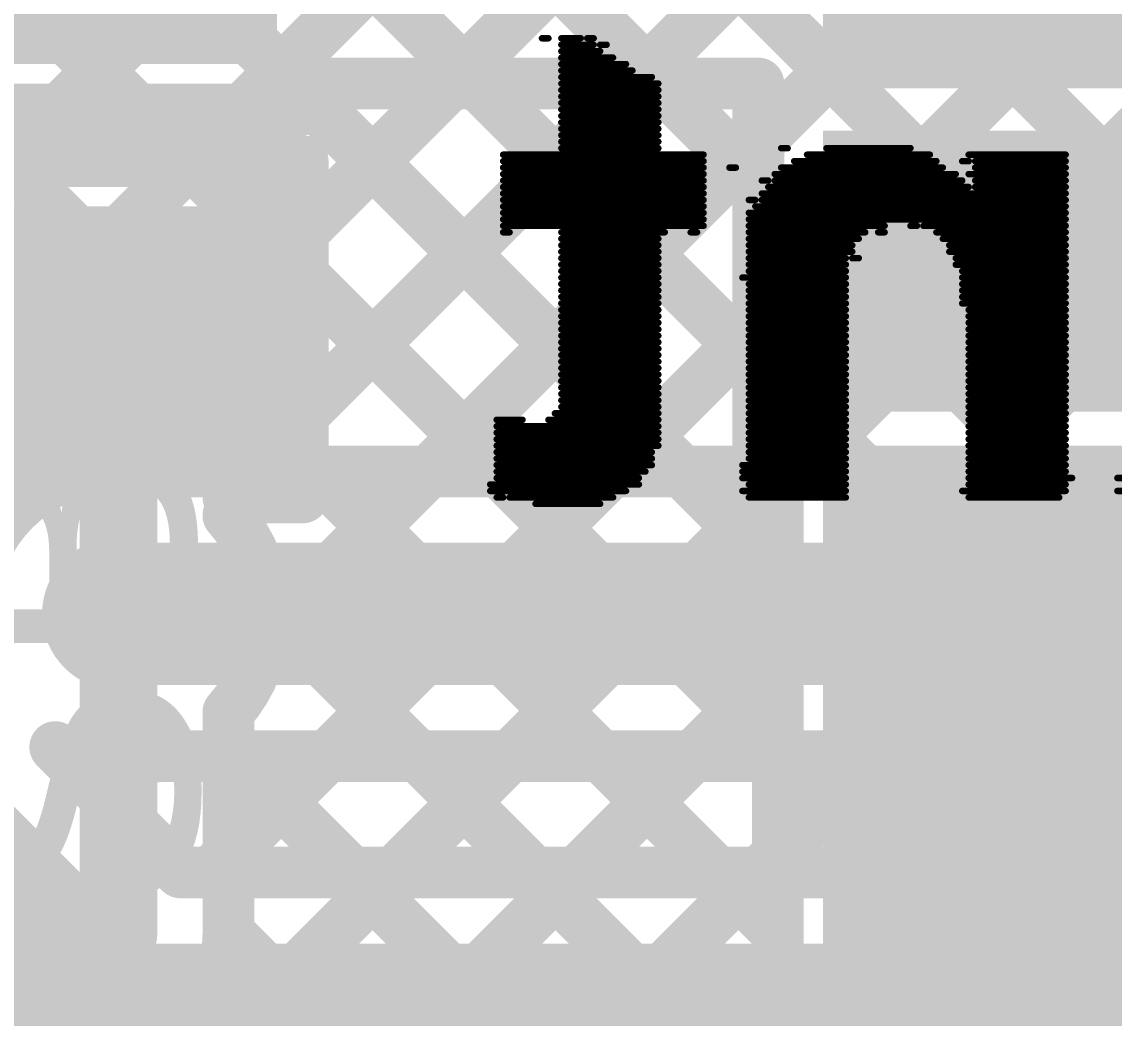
# Model space of a CAD drawing. Header units: millimetres. Extents: x -0.64 to 2.98, y -0.65 to 2.86.
# Drawn here: x 0.7016 to 0.8705, y 1.7475 to 1.9015 of the extents above; entities that cross this region are included whole.
import ezdxf

# ---------------------------------------------------------------- set-up
doc = ezdxf.new("R2010")
doc.units = ezdxf.units.MM
doc.header["$MEASUREMENT"] = 0
for name, color, linetype in [('BottomLayer', 5, 'Continuous'), ('BottomOverlay', 54, 'Continuous'), ('BottomSolder', 6, 'Continuous'), ('Mechanical2', 216, 'Continuous'), ('TopLayer', 1, 'Continuous'), ('TopOverlay', 2, 'Continuous'), ('TopPaste', 8, 'Continuous'), ('TopSolder', 216, 'Continuous'), ('ViaHoleLayer', 16, 'Continuous')]:
    doc.layers.add(name, color=color, linetype=linetype)
doc.styles.add('Arial', font='', dxfattribs={"height": 0.2})
doc.styles.get('Arial').set_extended_font_data('Arial')

# ---------------------------------------------------------------- blocks, each defined once
blk = doc.blocks.new('SOLDER_BRIDGE_258')
at = {"layer": 'TopLayer'}
for points in [[(-0.045, -0.0175), (-0.045, 0.0175), (-0.015, 0.0175), (-0.015, -0.0175)], [(0.015, -0.0175), (0.015, 0.0175), (0.045, 0.0175), (0.045, -0.0175)]]:
    blk.add_hatch(color=1, dxfattribs=at).paths.add_polyline_path(points)
at = {"layer": 'TopPaste'}
for points in [[(-0.045, -0.0175), (-0.045, 0.0175), (-0.015, 0.0175), (-0.015, -0.0175)], [(0.015, -0.0175), (0.015, 0.0175), (0.045, 0.0175), (0.045, -0.0175)]]:
    blk.add_hatch(color=8, dxfattribs=at).paths.add_polyline_path(points)
at = {"layer": 'TopSolder'}
for points in [[(-0.049, -0.0215), (-0.049, 0.0215), (-0.011, 0.0215), (-0.011, -0.0215)], [(0.011, -0.0215), (0.011, 0.0215), (0.049, 0.0215), (0.049, -0.0215)]]:
    blk.add_hatch(color=216, dxfattribs=at).paths.add_polyline_path(points)
at = {"layer": 'TopOverlay', "const_width": 0.005}
for points in [[(-0.05, 0.022), (-0.05, -0.022)], [(-0.05, 0.022), (0.05, 0.022)], [(0.05, 0.022), (0.05, -0.022)], [(-0.05, -0.022), (0.05, -0.022)]]:
    blk.add_lwpolyline(points, dxfattribs=at)
at = {"layer": 'TopOverlay', "const_width": 0.0025}
for points in [[(-0.05125, 0.022, 1), (-0.04875, 0.022, 1)], [(-0.05125, 0.022, 1), (-0.04875, 0.022, 1)], [(0.04875, 0.022, 1), (0.05125, 0.022, 1)], [(0.04875, 0.022, 1), (0.05125, 0.022, 1)], [(-0.05125, -0.022, 1), (-0.04875, -0.022, 1)], [(-0.05125, -0.022, 1), (-0.04875, -0.022, 1)], [(0.04875, -0.022, 1), (0.05125, -0.022, 1)], [(0.04875, -0.022, 1), (0.05125, -0.022, 1)]]:
    blk.add_lwpolyline(points, format="xyb", close=True, dxfattribs=at)
blk = doc.blocks.new('ESP32_WROVER_E_N8R8_292')
at = {"layer": 'TopLayer'}
for points in [[(-0.37402, -0.18228), (-0.31496, -0.18228), (-0.31496, -0.21772), (-0.37402, -0.21772)], [(-0.37402, -0.23228), (-0.31496, -0.23228), (-0.31496, -0.26772), (-0.37402, -0.26772)], [(-0.37402, -0.28228), (-0.31496, -0.28228), (-0.31496, -0.31772), (-0.37402, -0.31772)], [(-0.37402, -0.33228), (-0.31496, -0.33228), (-0.31496, -0.36772), (-0.37402, -0.36772)]]:
    blk.add_hatch(color=1, dxfattribs=at).paths.add_polyline_path(points)
at = {"layer": 'TopPaste'}
for points in [[(-0.37402, -0.18228), (-0.31496, -0.18228), (-0.31496, -0.21772), (-0.37402, -0.21772)], [(-0.37402, -0.23228), (-0.31496, -0.23228), (-0.31496, -0.26772), (-0.37402, -0.26772)], [(-0.37402, -0.28228), (-0.31496, -0.28228), (-0.31496, -0.31772), (-0.37402, -0.31772)], [(-0.37402, -0.33228), (-0.31496, -0.33228), (-0.31496, -0.36772), (-0.37402, -0.36772)]]:
    blk.add_hatch(color=8, dxfattribs=at).paths.add_polyline_path(points)
at = {"layer": 'TopSolder'}
for points in [[(-0.37802, -0.17828), (-0.31096, -0.17828), (-0.31096, -0.22172), (-0.37802, -0.22172)], [(-0.37802, -0.22828), (-0.31096, -0.22828), (-0.31096, -0.27172), (-0.37802, -0.27172)], [(-0.37802, -0.27828), (-0.31096, -0.27828), (-0.31096, -0.32172), (-0.37802, -0.32172)], [(-0.37802, -0.32828), (-0.31096, -0.32828), (-0.31096, -0.37172), (-0.37802, -0.37172)]]:
    blk.add_hatch(color=216, dxfattribs=at).paths.add_polyline_path(points)

msp = doc.modelspace()

# ---------------------------------------------------------------- hatches: boundary and pattern name
at = {"layer": 'BottomLayer'}
h = msp.add_hatch(color=5, dxfattribs=at)
edge = h.paths.add_edge_path()
edge.add_arc((0.7165, 1.81), 0.01181, 0, 360)
at = {"layer": 'BottomSolder'}
h = msp.add_hatch(color=6, dxfattribs=at)
edge = h.paths.add_edge_path()
edge.add_arc((0.7165, 1.81), 0.00791, 0, 360)
at = {"layer": 'TopLayer'}
h = msp.add_hatch(color=1, dxfattribs=at)
edge = h.paths.add_edge_path()
edge.add_arc((0.7165, 1.81), 0.01181, 0, 360)
at = {"layer": 'TopSolder'}
h = msp.add_hatch(color=216, dxfattribs=at)
edge = h.paths.add_edge_path()
edge.add_arc((0.7165, 1.81), 0.00791, 0, 360)
at = {"layer": 'ViaHoleLayer'}
h = msp.add_hatch(color=16, dxfattribs=at)
edge = h.paths.add_edge_path()
edge.add_arc((0.7165, 1.81), 0.00591, 0, 360)

# ---------------------------------------------------------------- linework, layer by layer
at = {"layer": 'BottomLayer'}
for points, const_width in [([(0.682, 1.83433), (1.05878, 2.21111)], 0.008), ([(0.70641, 1.83046), (1.07292, 2.19697)], 0.008), ([(0.73624, 1.832), (1.08706, 2.18282)], 0.008), ([(0.76452, 1.832), (1.1012, 2.16868)], 0.008), ([(0.79281, 1.832), (1.11535, 2.15454)], 0.008), ([(0.82109, 1.832), (1.12949, 2.1404)], 0.008), ([(0.84937, 1.832), (1.14363, 2.12626)], 0.008), ([(0.682, 1.86262), (0.81011, 1.99072)], 0.008), ([(0.72951, 1.991), (0.88851, 1.832)], 0.008), ([(0.75779, 1.991), (0.91679, 1.832)], 0.008), ([(0.78608, 1.991), (0.94508, 1.832)], 0.008), ([(0.70367, 1.98856), (0.86022, 1.832)], 0.008), ([(0.68953, 1.97441), (0.83194, 1.832)], 0.008), ([(0.682, 1.95366), (0.80366, 1.832)], 0.008), ([(0.682, 1.92537), (0.77537, 1.832)], 0.008), ([(0.682, 1.89709), (0.74709, 1.832)], 0.008), ([(0.682, 1.8688), (0.71804, 1.83276)], 0.008), ([(0.682, 1.84052), (0.6985, 1.82402)], 0.008), ([(0.72253, 1.832), (1.069, 1.832)], 0.008), ([(0.7165, 1.81), (1.069, 1.81)], 0.022), ([(0.66, 1.805), (0.717, 1.748)], 0.022), ([(0.70672, 1.78939), (0.72611, 1.77)], 0.008), ([(0.71432, 1.7818), (0.71998, 1.78746)], 0.008), ([(0.72253, 1.788), (1.05989, 1.788)], 0.008), ([(0.73081, 1.77), (0.74881, 1.788)], 0.008), ([(0.73452, 1.788), (0.75252, 1.77)], 0.008), ([(0.75909, 1.77), (0.77709, 1.788)], 0.008), ([(0.7628, 1.788), (0.7808, 1.77)], 0.008), ([(0.78737, 1.77), (0.80537, 1.788)], 0.008), ([(0.79109, 1.788), (0.80909, 1.77)], 0.008), ([(0.81566, 1.77), (0.83366, 1.788)], 0.008), ([(0.81937, 1.788), (0.83737, 1.77)], 0.008), ([(0.84394, 1.77), (0.86194, 1.788)], 0.008), ([(0.84766, 1.788), (0.86566, 1.77)], 0.008), ([(0.87223, 1.77), (0.89023, 1.788)], 0.008), ([(0.72611, 1.77), (1.003, 1.77)], 0.008), ([(0.717, 1.748), (1.003, 1.748)], 0.022)]:
    msp.add_lwpolyline(points, dxfattribs=dict(at, const_width=const_width))
at = {"layer": 'BottomLayer', "const_width": 0.008}
for points in [[(0.69589, 1.80022, -0.641422), (0.72253, 1.832)], [(0.72253, 1.788, -0.179514), (0.70672, 1.78939)]]:
    msp.add_lwpolyline(points, format="xyb", dxfattribs=at)
at = {"layer": 'BottomLayer'}
for points, const_width in [([(0.71604, 1.83276, 1), (0.72004, 1.83276, 1)], 0.004), ([(0.72053, 1.832, 1), (0.72453, 1.832, 1)], 0.004), ([(0.72053, 1.832, 1), (0.72453, 1.832, 1)], 0.004), ([(0.73424, 1.832, 1), (0.73824, 1.832, 1)], 0.004), ([(0.74509, 1.832, 1), (0.74909, 1.832, 1)], 0.004), ([(0.76252, 1.832, 1), (0.76652, 1.832, 1)], 0.004), ([(0.77337, 1.832, 1), (0.77737, 1.832, 1)], 0.004), ([(0.79081, 1.832, 1), (0.79481, 1.832, 1)], 0.004), ([(0.80166, 1.832, 1), (0.80566, 1.832, 1)], 0.004), ([(0.81909, 1.832, 1), (0.82309, 1.832, 1)], 0.004), ([(0.82994, 1.832, 1), (0.83394, 1.832, 1)], 0.004), ([(0.84737, 1.832, 1), (0.85137, 1.832, 1)], 0.004), ([(0.85822, 1.832, 1), (0.86222, 1.832, 1)], 0.004), ([(0.70441, 1.83046, 1), (0.70841, 1.83046, 1)], 0.004), ([(0.6965, 1.82402, 1), (0.7005, 1.82402, 1)], 0.004), ([(0.711, 1.81, 1), (0.722, 1.81, 1)], 0.011), ([(0.70472, 1.78939, 1), (0.70872, 1.78939, 1)], 0.004), ([(0.70472, 1.78939, 1), (0.70872, 1.78939, 1)], 0.004), ([(0.71798, 1.78746, 1), (0.72198, 1.78746, 1)], 0.004), ([(0.72053, 1.788, 1), (0.72453, 1.788, 1)], 0.004), ([(0.72053, 1.788, 1), (0.72453, 1.788, 1)], 0.004), ([(0.73252, 1.788, 1), (0.73652, 1.788, 1)], 0.004), ([(0.74681, 1.788, 1), (0.75081, 1.788, 1)], 0.004), ([(0.7608, 1.788, 1), (0.7648, 1.788, 1)], 0.004), ([(0.77509, 1.788, 1), (0.77909, 1.788, 1)], 0.004), ([(0.78909, 1.788, 1), (0.79309, 1.788, 1)], 0.004), ([(0.80337, 1.788, 1), (0.80737, 1.788, 1)], 0.004), ([(0.81737, 1.788, 1), (0.82137, 1.788, 1)], 0.004), ([(0.83166, 1.788, 1), (0.83566, 1.788, 1)], 0.004), ([(0.84566, 1.788, 1), (0.84966, 1.788, 1)], 0.004), ([(0.85994, 1.788, 1), (0.86394, 1.788, 1)], 0.004), ([(0.71232, 1.7818, 1), (0.71632, 1.7818, 1)], 0.004), ([(0.72411, 1.77, 1), (0.72811, 1.77, 1)], 0.004), ([(0.72411, 1.77, 1), (0.72811, 1.77, 1)], 0.004), ([(0.72881, 1.77, 1), (0.73281, 1.77, 1)], 0.004), ([(0.75052, 1.77, 1), (0.75452, 1.77, 1)], 0.004), ([(0.75709, 1.77, 1), (0.76109, 1.77, 1)], 0.004), ([(0.7788, 1.77, 1), (0.7828, 1.77, 1)], 0.004), ([(0.78537, 1.77, 1), (0.78937, 1.77, 1)], 0.004), ([(0.80709, 1.77, 1), (0.81109, 1.77, 1)], 0.004), ([(0.81366, 1.77, 1), (0.81766, 1.77, 1)], 0.004), ([(0.83537, 1.77, 1), (0.83937, 1.77, 1)], 0.004), ([(0.84194, 1.77, 1), (0.84594, 1.77, 1)], 0.004), ([(0.86366, 1.77, 1), (0.86766, 1.77, 1)], 0.004), ([(0.87023, 1.77, 1), (0.87423, 1.77, 1)], 0.004), ([(0.7115, 1.748, 1), (0.7225, 1.748, 1)], 0.011), ([(0.7115, 1.748, 1), (0.7225, 1.748, 1)], 0.011)]:
    msp.add_lwpolyline(points, format="xyb", close=True, dxfattribs=dict(at, const_width=const_width))
at = {"layer": 'BottomOverlay', "const_width": 0.001}
for points in [[(0.782, 1.899), (0.783, 1.899)], [(0.785, 1.899), (0.788, 1.899)], [(0.789, 1.899), (0.79, 1.899)], [(0.785, 1.898), (0.79, 1.898)], [(0.785, 1.897), (0.791, 1.897)], [(0.791, 1.898), (0.792, 1.898)], [(0.785, 1.896), (0.793, 1.896)], [(0.785, 1.895), (0.795, 1.895)], [(0.785, 1.894), (0.796, 1.894)], [(0.785, 1.893), (0.799, 1.893)], [(0.785, 1.892), (0.8, 1.892)], [(0.785, 1.891), (0.8, 1.891)], [(0.785, 1.89), (0.8, 1.89)], [(0.785, 1.889), (0.8, 1.889)], [(0.785, 1.888), (0.8, 1.888)], [(0.785, 1.887), (0.8, 1.887)], [(0.785, 1.886), (0.8, 1.886)], [(0.785, 1.885), (0.8, 1.885)], [(0.785, 1.884), (0.8, 1.884)], [(0.785, 1.883), (0.8, 1.883)], [(0.785, 1.882), (0.8, 1.882)], [(0.819, 1.882), (0.82, 1.882)], [(0.826, 1.882), (0.839, 1.882)], [(0.776, 1.881), (0.807, 1.881)], [(0.776, 1.88), (0.807, 1.88)], [(0.821, 1.88), (0.843, 1.88)], [(0.823, 1.881), (0.842, 1.881)], [(0.847, 1.88), (0.848, 1.88)], [(0.848, 1.881), (0.863, 1.881)], [(0.849, 1.88), (0.863, 1.88)], [(0.776, 1.879), (0.807, 1.879)], [(0.811, 1.879), (0.812, 1.879)], [(0.819, 1.879), (0.844, 1.879)], [(0.849, 1.879), (0.863, 1.879)], [(0.776, 1.878), (0.807, 1.878)], [(0.776, 1.877), (0.807, 1.877)], [(0.816, 1.877), (0.817, 1.877)], [(0.818, 1.878), (0.846, 1.878)], [(0.818, 1.877), (0.847, 1.877)], [(0.848, 1.878), (0.863, 1.878)], [(0.849, 1.877), (0.863, 1.877)], [(0.776, 1.876), (0.807, 1.876)], [(0.776, 1.875), (0.807, 1.875)], [(0.816, 1.875), (0.863, 1.875)], [(0.817, 1.876), (0.848, 1.876)], [(0.849, 1.876), (0.863, 1.876)], [(0.776, 1.874), (0.807, 1.874)], [(0.814, 1.874), (0.815, 1.874)], [(0.816, 1.874), (0.863, 1.874)], [(0.776, 1.873), (0.807, 1.873)], [(0.776, 1.872), (0.807, 1.872)], [(0.814, 1.872), (0.863, 1.872)], [(0.815, 1.873), (0.863, 1.873)], [(0.776, 1.871), (0.807, 1.871)], [(0.776, 1.87), (0.807, 1.87)], [(0.814, 1.871), (0.863, 1.871)], [(0.814, 1.87), (0.835, 1.87)], [(0.839, 1.87), (0.84, 1.87)], [(0.841, 1.87), (0.863, 1.87)], [(0.776, 1.869), (0.777, 1.869)], [(0.785, 1.869), (0.801, 1.869)], [(0.805, 1.869), (0.806, 1.869)], [(0.814, 1.869), (0.832, 1.869)], [(0.834, 1.869), (0.835, 1.869)], [(0.843, 1.869), (0.863, 1.869)], [(0.785, 1.868), (0.8, 1.868)], [(0.785, 1.867), (0.8, 1.867)], [(0.814, 1.868), (0.831, 1.868)], [(0.814, 1.867), (0.83, 1.867)], [(0.844, 1.868), (0.863, 1.868)], [(0.845, 1.867), (0.863, 1.867)], [(0.785, 1.866), (0.8, 1.866)], [(0.785, 1.865), (0.8, 1.865)], [(0.814, 1.866), (0.83, 1.866)], [(0.814, 1.865), (0.829, 1.865)], [(0.83, 1.865), (0.831, 1.865)], [(0.845, 1.866), (0.863, 1.866)], [(0.846, 1.865), (0.863, 1.865)], [(0.785, 1.864), (0.8, 1.864)], [(0.785, 1.863), (0.8, 1.863)], [(0.814, 1.864), (0.829, 1.864)], [(0.814, 1.863), (0.829, 1.863)], [(0.846, 1.864), (0.863, 1.864)], [(0.847, 1.863), (0.863, 1.863)], [(0.785, 1.862), (0.8, 1.862)], [(0.813, 1.862), (0.829, 1.862)], [(0.847, 1.862), (0.863, 1.862)], [(0.785, 1.861), (0.8, 1.861)], [(0.785, 1.86), (0.8, 1.86)], [(0.814, 1.861), (0.829, 1.861)], [(0.814, 1.86), (0.829, 1.86)], [(0.847, 1.861), (0.863, 1.861)], [(0.847, 1.86), (0.863, 1.86)], [(0.785, 1.859), (0.8, 1.859)], [(0.785, 1.858), (0.8, 1.858)], [(0.814, 1.859), (0.829, 1.859)], [(0.814, 1.858), (0.829, 1.858)], [(0.847, 1.859), (0.863, 1.859)], [(0.847, 1.858), (0.863, 1.858)], [(0.785, 1.857), (0.8, 1.857)], [(0.814, 1.857), (0.829, 1.857)], [(0.848, 1.857), (0.863, 1.857)], [(0.785, 1.856), (0.8, 1.856)], [(0.785, 1.855), (0.8, 1.855)], [(0.814, 1.856), (0.829, 1.856)], [(0.814, 1.855), (0.829, 1.855)], [(0.848, 1.856), (0.863, 1.856)], [(0.848, 1.855), (0.863, 1.855)], [(0.785, 1.854), (0.8, 1.854)], [(0.785, 1.853), (0.8, 1.853)], [(0.814, 1.854), (0.829, 1.854)], [(0.814, 1.853), (0.829, 1.853)], [(0.848, 1.854), (0.863, 1.854)], [(0.848, 1.853), (0.863, 1.853)], [(0.785, 1.852), (0.8, 1.852)], [(0.814, 1.852), (0.829, 1.852)], [(0.848, 1.852), (0.863, 1.852)], [(0.785, 1.851), (0.8, 1.851)], [(0.785, 1.85), (0.8, 1.85)], [(0.814, 1.851), (0.829, 1.851)], [(0.814, 1.85), (0.829, 1.85)], [(0.848, 1.851), (0.863, 1.851)], [(0.848, 1.85), (0.863, 1.85)], [(0.785, 1.849), (0.8, 1.849)], [(0.785, 1.848), (0.8, 1.848)], [(0.814, 1.849), (0.829, 1.849)], [(0.814, 1.848), (0.829, 1.848)], [(0.848, 1.849), (0.863, 1.849)], [(0.848, 1.848), (0.863, 1.848)], [(0.785, 1.847), (0.8, 1.847)], [(0.814, 1.847), (0.829, 1.847)], [(0.848, 1.847), (0.863, 1.847)], [(0.785, 1.846), (0.8, 1.846)], [(0.785, 1.845), (0.8, 1.845)], [(0.814, 1.846), (0.829, 1.846)], [(0.814, 1.845), (0.829, 1.845)], [(0.848, 1.846), (0.863, 1.846)], [(0.848, 1.845), (0.863, 1.845)], [(0.785, 1.844), (0.8, 1.844)], [(0.785, 1.843), (0.8, 1.843)], [(0.814, 1.844), (0.829, 1.844)], [(0.814, 1.843), (0.829, 1.843)], [(0.848, 1.844), (0.863, 1.844)], [(0.848, 1.843), (0.863, 1.843)], [(0.784, 1.841), (0.8, 1.841)], [(0.785, 1.842), (0.8, 1.842)], [(0.814, 1.842), (0.829, 1.842)], [(0.814, 1.841), (0.829, 1.841)], [(0.848, 1.842), (0.863, 1.842)], [(0.848, 1.841), (0.863, 1.841)], [(0.775, 1.84), (0.779, 1.84)], [(0.783, 1.84), (0.8, 1.84)], [(0.814, 1.84), (0.829, 1.84)], [(0.848, 1.84), (0.863, 1.84)], [(0.775, 1.839), (0.8, 1.839)], [(0.775, 1.838), (0.8, 1.838)], [(0.814, 1.839), (0.829, 1.839)], [(0.814, 1.838), (0.829, 1.838)], [(0.848, 1.839), (0.863, 1.839)], [(0.848, 1.838), (0.863, 1.838)], [(0.775, 1.837), (0.8, 1.837)], [(0.775, 1.836), (0.8, 1.836)], [(0.814, 1.837), (0.829, 1.837)], [(0.814, 1.836), (0.829, 1.836)], [(0.848, 1.837), (0.863, 1.837)], [(0.848, 1.836), (0.863, 1.836)], [(0.775, 1.835), (0.799, 1.835)], [(0.814, 1.835), (0.829, 1.835)], [(0.848, 1.835), (0.863, 1.835)], [(0.775, 1.834), (0.799, 1.834)], [(0.775, 1.833), (0.799, 1.833)], [(0.813, 1.833), (0.829, 1.833)], [(0.814, 1.834), (0.829, 1.834)], [(0.848, 1.834), (0.863, 1.834)], [(0.848, 1.833), (0.863, 1.833)], [(0.775, 1.832), (0.798, 1.832)], [(0.775, 1.831), (0.797, 1.831)], [(0.813, 1.832), (0.829, 1.832)], [(0.813, 1.831), (0.829, 1.831)], [(0.848, 1.832), (0.863, 1.832)], [(0.848, 1.831), (0.864, 1.831)], [(0.871, 1.831), (0.872, 1.831)], [(0.774, 1.83), (0.797, 1.83)], [(0.814, 1.83), (0.829, 1.83)], [(0.848, 1.83), (0.863, 1.83)], [(0.774, 1.829), (0.795, 1.829)], [(0.775, 1.828), (0.776, 1.828)], [(0.777, 1.828), (0.793, 1.828)], [(0.813, 1.829), (0.829, 1.829)], [(0.814, 1.828), (0.829, 1.828)], [(0.847, 1.829), (0.863, 1.829)], [(0.848, 1.828), (0.862, 1.828)], [(0.871, 1.829), (0.888, 1.829)], [(0.781, 1.827), (0.791, 1.827)]]:
    msp.add_lwpolyline(points, dxfattribs=at)
at = {"layer": 'BottomOverlay', "const_width": 0.0005}
for points in [[(0.78175, 1.899, 1), (0.78225, 1.899, 1)], [(0.78275, 1.899, 1), (0.78325, 1.899, 1)], [(0.78475, 1.899, 1), (0.78525, 1.899, 1)], [(0.78775, 1.899, 1), (0.78825, 1.899, 1)], [(0.78875, 1.899, 1), (0.78925, 1.899, 1)], [(0.78975, 1.899, 1), (0.79025, 1.899, 1)], [(0.78475, 1.898, 1), (0.78525, 1.898, 1)], [(0.78475, 1.897, 1), (0.78525, 1.897, 1)], [(0.78975, 1.898, 1), (0.79025, 1.898, 1)], [(0.79075, 1.898, 1), (0.79125, 1.898, 1)], [(0.79075, 1.897, 1), (0.79125, 1.897, 1)], [(0.79175, 1.898, 1), (0.79225, 1.898, 1)], [(0.78475, 1.896, 1), (0.78525, 1.896, 1)], [(0.79275, 1.896, 1), (0.79325, 1.896, 1)], [(0.78475, 1.895, 1), (0.78525, 1.895, 1)], [(0.78475, 1.894, 1), (0.78525, 1.894, 1)], [(0.79475, 1.895, 1), (0.79525, 1.895, 1)], [(0.79575, 1.894, 1), (0.79625, 1.894, 1)], [(0.78475, 1.893, 1), (0.78525, 1.893, 1)], [(0.78475, 1.892, 1), (0.78525, 1.892, 1)], [(0.79875, 1.893, 1), (0.79925, 1.893, 1)], [(0.79975, 1.892, 1), (0.80025, 1.892, 1)], [(0.78475, 1.891, 1), (0.78525, 1.891, 1)], [(0.78475, 1.89, 1), (0.78525, 1.89, 1)], [(0.79975, 1.891, 1), (0.80025, 1.891, 1)], [(0.79975, 1.89, 1), (0.80025, 1.89, 1)], [(0.78475, 1.889, 1), (0.78525, 1.889, 1)], [(0.79975, 1.889, 1), (0.80025, 1.889, 1)], [(0.78475, 1.888, 1), (0.78525, 1.888, 1)], [(0.78475, 1.887, 1), (0.78525, 1.887, 1)], [(0.79975, 1.888, 1), (0.80025, 1.888, 1)], [(0.79975, 1.887, 1), (0.80025, 1.887, 1)], [(0.78475, 1.886, 1), (0.78525, 1.886, 1)], [(0.78475, 1.885, 1), (0.78525, 1.885, 1)], [(0.79975, 1.886, 1), (0.80025, 1.886, 1)], [(0.79975, 1.885, 1), (0.80025, 1.885, 1)], [(0.78475, 1.884, 1), (0.78525, 1.884, 1)], [(0.79975, 1.884, 1), (0.80025, 1.884, 1)], [(0.78475, 1.883, 1), (0.78525, 1.883, 1)], [(0.78475, 1.882, 1), (0.78525, 1.882, 1)], [(0.79975, 1.883, 1), (0.80025, 1.883, 1)], [(0.79975, 1.882, 1), (0.80025, 1.882, 1)], [(0.81875, 1.882, 1), (0.81925, 1.882, 1)], [(0.81975, 1.882, 1), (0.82025, 1.882, 1)], [(0.82575, 1.882, 1), (0.82625, 1.882, 1)], [(0.83875, 1.882, 1), (0.83925, 1.882, 1)], [(0.77575, 1.881, 1), (0.77625, 1.881, 1)], [(0.77575, 1.88, 1), (0.77625, 1.88, 1)], [(0.80675, 1.881, 1), (0.80725, 1.881, 1)], [(0.80675, 1.88, 1), (0.80725, 1.88, 1)], [(0.82075, 1.88, 1), (0.82125, 1.88, 1)], [(0.82275, 1.881, 1), (0.82325, 1.881, 1)], [(0.84175, 1.881, 1), (0.84225, 1.881, 1)], [(0.84275, 1.88, 1), (0.84325, 1.88, 1)], [(0.84675, 1.88, 1), (0.84725, 1.88, 1)], [(0.84775, 1.881, 1), (0.84825, 1.881, 1)], [(0.84775, 1.88, 1), (0.84825, 1.88, 1)], [(0.84875, 1.88, 1), (0.84925, 1.88, 1)], [(0.86275, 1.881, 1), (0.86325, 1.881, 1)], [(0.86275, 1.88, 1), (0.86325, 1.88, 1)], [(0.77575, 1.879, 1), (0.77625, 1.879, 1)], [(0.80675, 1.879, 1), (0.80725, 1.879, 1)], [(0.81075, 1.879, 1), (0.81125, 1.879, 1)], [(0.81175, 1.879, 1), (0.81225, 1.879, 1)], [(0.81875, 1.879, 1), (0.81925, 1.879, 1)], [(0.84375, 1.879, 1), (0.84425, 1.879, 1)], [(0.84875, 1.879, 1), (0.84925, 1.879, 1)], [(0.86275, 1.879, 1), (0.86325, 1.879, 1)], [(0.77575, 1.878, 1), (0.77625, 1.878, 1)], [(0.77575, 1.877, 1), (0.77625, 1.877, 1)], [(0.80675, 1.878, 1), (0.80725, 1.878, 1)], [(0.80675, 1.877, 1), (0.80725, 1.877, 1)], [(0.81575, 1.877, 1), (0.81625, 1.877, 1)], [(0.81675, 1.877, 1), (0.81725, 1.877, 1)], [(0.81775, 1.878, 1), (0.81825, 1.878, 1)], [(0.81775, 1.877, 1), (0.81825, 1.877, 1)], [(0.84575, 1.878, 1), (0.84625, 1.878, 1)], [(0.84675, 1.877, 1), (0.84725, 1.877, 1)], [(0.84775, 1.878, 1), (0.84825, 1.878, 1)], [(0.84875, 1.877, 1), (0.84925, 1.877, 1)], [(0.86275, 1.878, 1), (0.86325, 1.878, 1)], [(0.86275, 1.877, 1), (0.86325, 1.877, 1)], [(0.77575, 1.876, 1), (0.77625, 1.876, 1)], [(0.77575, 1.875, 1), (0.77625, 1.875, 1)], [(0.80675, 1.876, 1), (0.80725, 1.876, 1)], [(0.80675, 1.875, 1), (0.80725, 1.875, 1)], [(0.81575, 1.875, 1), (0.81625, 1.875, 1)], [(0.81675, 1.876, 1), (0.81725, 1.876, 1)], [(0.84775, 1.876, 1), (0.84825, 1.876, 1)], [(0.84875, 1.876, 1), (0.84925, 1.876, 1)], [(0.86275, 1.876, 1), (0.86325, 1.876, 1)], [(0.86275, 1.875, 1), (0.86325, 1.875, 1)], [(0.77575, 1.874, 1), (0.77625, 1.874, 1)], [(0.80675, 1.874, 1), (0.80725, 1.874, 1)], [(0.81375, 1.874, 1), (0.81425, 1.874, 1)], [(0.81475, 1.874, 1), (0.81525, 1.874, 1)], [(0.81575, 1.874, 1), (0.81625, 1.874, 1)], [(0.86275, 1.874, 1), (0.86325, 1.874, 1)], [(0.77575, 1.873, 1), (0.77625, 1.873, 1)], [(0.77575, 1.872, 1), (0.77625, 1.872, 1)], [(0.80675, 1.873, 1), (0.80725, 1.873, 1)], [(0.80675, 1.872, 1), (0.80725, 1.872, 1)], [(0.81375, 1.872, 1), (0.81425, 1.872, 1)], [(0.81475, 1.873, 1), (0.81525, 1.873, 1)], [(0.86275, 1.873, 1), (0.86325, 1.873, 1)], [(0.86275, 1.872, 1), (0.86325, 1.872, 1)], [(0.77575, 1.871, 1), (0.77625, 1.871, 1)], [(0.77575, 1.87, 1), (0.77625, 1.87, 1)], [(0.80675, 1.871, 1), (0.80725, 1.871, 1)], [(0.80675, 1.87, 1), (0.80725, 1.87, 1)], [(0.81375, 1.871, 1), (0.81425, 1.871, 1)], [(0.81375, 1.87, 1), (0.81425, 1.87, 1)], [(0.83475, 1.87, 1), (0.83525, 1.87, 1)], [(0.83875, 1.87, 1), (0.83925, 1.87, 1)], [(0.83975, 1.87, 1), (0.84025, 1.87, 1)], [(0.84075, 1.87, 1), (0.84125, 1.87, 1)], [(0.86275, 1.871, 1), (0.86325, 1.871, 1)], [(0.86275, 1.87, 1), (0.86325, 1.87, 1)], [(0.77575, 1.869, 1), (0.77625, 1.869, 1)], [(0.77675, 1.869, 1), (0.77725, 1.869, 1)], [(0.78475, 1.869, 1), (0.78525, 1.869, 1)], [(0.80075, 1.869, 1), (0.80125, 1.869, 1)], [(0.80475, 1.869, 1), (0.80525, 1.869, 1)], [(0.80575, 1.869, 1), (0.80625, 1.869, 1)], [(0.81375, 1.869, 1), (0.81425, 1.869, 1)], [(0.83175, 1.869, 1), (0.83225, 1.869, 1)], [(0.83375, 1.869, 1), (0.83425, 1.869, 1)], [(0.83475, 1.869, 1), (0.83525, 1.869, 1)], [(0.84275, 1.869, 1), (0.84325, 1.869, 1)], [(0.86275, 1.869, 1), (0.86325, 1.869, 1)], [(0.78475, 1.868, 1), (0.78525, 1.868, 1)], [(0.78475, 1.867, 1), (0.78525, 1.867, 1)], [(0.79975, 1.868, 1), (0.80025, 1.868, 1)], [(0.79975, 1.867, 1), (0.80025, 1.867, 1)], [(0.81375, 1.868, 1), (0.81425, 1.868, 1)], [(0.81375, 1.867, 1), (0.81425, 1.867, 1)], [(0.82975, 1.867, 1), (0.83025, 1.867, 1)], [(0.83075, 1.868, 1), (0.83125, 1.868, 1)], [(0.84375, 1.868, 1), (0.84425, 1.868, 1)], [(0.84475, 1.867, 1), (0.84525, 1.867, 1)], [(0.86275, 1.868, 1), (0.86325, 1.868, 1)], [(0.86275, 1.867, 1), (0.86325, 1.867, 1)], [(0.78475, 1.866, 1), (0.78525, 1.866, 1)], [(0.78475, 1.865, 1), (0.78525, 1.865, 1)], [(0.79975, 1.866, 1), (0.80025, 1.866, 1)], [(0.79975, 1.865, 1), (0.80025, 1.865, 1)], [(0.81375, 1.866, 1), (0.81425, 1.866, 1)], [(0.81375, 1.865, 1), (0.81425, 1.865, 1)], [(0.82875, 1.865, 1), (0.82925, 1.865, 1)], [(0.82975, 1.866, 1), (0.83025, 1.866, 1)], [(0.82975, 1.865, 1), (0.83025, 1.865, 1)], [(0.83075, 1.865, 1), (0.83125, 1.865, 1)], [(0.84475, 1.866, 1), (0.84525, 1.866, 1)], [(0.84575, 1.865, 1), (0.84625, 1.865, 1)], [(0.86275, 1.866, 1), (0.86325, 1.866, 1)], [(0.86275, 1.865, 1), (0.86325, 1.865, 1)], [(0.78475, 1.864, 1), (0.78525, 1.864, 1)], [(0.78475, 1.863, 1), (0.78525, 1.863, 1)], [(0.79975, 1.864, 1), (0.80025, 1.864, 1)], [(0.79975, 1.863, 1), (0.80025, 1.863, 1)], [(0.81375, 1.864, 1), (0.81425, 1.864, 1)], [(0.81375, 1.863, 1), (0.81425, 1.863, 1)], [(0.82875, 1.864, 1), (0.82925, 1.864, 1)], [(0.82875, 1.863, 1), (0.82925, 1.863, 1)], [(0.84575, 1.864, 1), (0.84625, 1.864, 1)], [(0.84675, 1.863, 1), (0.84725, 1.863, 1)], [(0.86275, 1.864, 1), (0.86325, 1.864, 1)], [(0.86275, 1.863, 1), (0.86325, 1.863, 1)], [(0.78475, 1.862, 1), (0.78525, 1.862, 1)], [(0.79975, 1.862, 1), (0.80025, 1.862, 1)], [(0.81275, 1.862, 1), (0.81325, 1.862, 1)], [(0.82875, 1.862, 1), (0.82925, 1.862, 1)], [(0.84675, 1.862, 1), (0.84725, 1.862, 1)], [(0.86275, 1.862, 1), (0.86325, 1.862, 1)], [(0.78475, 1.861, 1), (0.78525, 1.861, 1)], [(0.78475, 1.86, 1), (0.78525, 1.86, 1)], [(0.79975, 1.861, 1), (0.80025, 1.861, 1)], [(0.79975, 1.86, 1), (0.80025, 1.86, 1)], [(0.81375, 1.861, 1), (0.81425, 1.861, 1)], [(0.81375, 1.86, 1), (0.81425, 1.86, 1)], [(0.82875, 1.861, 1), (0.82925, 1.861, 1)], [(0.82875, 1.86, 1), (0.82925, 1.86, 1)], [(0.84675, 1.861, 1), (0.84725, 1.861, 1)], [(0.84675, 1.86, 1), (0.84725, 1.86, 1)], [(0.86275, 1.861, 1), (0.86325, 1.861, 1)], [(0.86275, 1.86, 1), (0.86325, 1.86, 1)], [(0.78475, 1.859, 1), (0.78525, 1.859, 1)], [(0.78475, 1.858, 1), (0.78525, 1.858, 1)], [(0.79975, 1.859, 1), (0.80025, 1.859, 1)], [(0.79975, 1.858, 1), (0.80025, 1.858, 1)], [(0.81375, 1.859, 1), (0.81425, 1.859, 1)], [(0.81375, 1.858, 1), (0.81425, 1.858, 1)], [(0.82875, 1.859, 1), (0.82925, 1.859, 1)], [(0.82875, 1.858, 1), (0.82925, 1.858, 1)], [(0.84675, 1.859, 1), (0.84725, 1.859, 1)], [(0.84675, 1.858, 1), (0.84725, 1.858, 1)], [(0.86275, 1.859, 1), (0.86325, 1.859, 1)], [(0.86275, 1.858, 1), (0.86325, 1.858, 1)], [(0.78475, 1.857, 1), (0.78525, 1.857, 1)], [(0.79975, 1.857, 1), (0.80025, 1.857, 1)], [(0.81375, 1.857, 1), (0.81425, 1.857, 1)], [(0.82875, 1.857, 1), (0.82925, 1.857, 1)], [(0.84775, 1.857, 1), (0.84825, 1.857, 1)], [(0.86275, 1.857, 1), (0.86325, 1.857, 1)], [(0.78475, 1.856, 1), (0.78525, 1.856, 1)], [(0.78475, 1.855, 1), (0.78525, 1.855, 1)], [(0.79975, 1.856, 1), (0.80025, 1.856, 1)], [(0.79975, 1.855, 1), (0.80025, 1.855, 1)], [(0.81375, 1.856, 1), (0.81425, 1.856, 1)], [(0.81375, 1.855, 1), (0.81425, 1.855, 1)], [(0.82875, 1.856, 1), (0.82925, 1.856, 1)], [(0.82875, 1.855, 1), (0.82925, 1.855, 1)], [(0.84775, 1.856, 1), (0.84825, 1.856, 1)], [(0.84775, 1.855, 1), (0.84825, 1.855, 1)], [(0.86275, 1.856, 1), (0.86325, 1.856, 1)], [(0.86275, 1.855, 1), (0.86325, 1.855, 1)], [(0.78475, 1.854, 1), (0.78525, 1.854, 1)], [(0.78475, 1.853, 1), (0.78525, 1.853, 1)], [(0.79975, 1.854, 1), (0.80025, 1.854, 1)], [(0.79975, 1.853, 1), (0.80025, 1.853, 1)], [(0.81375, 1.854, 1), (0.81425, 1.854, 1)], [(0.81375, 1.853, 1), (0.81425, 1.853, 1)], [(0.82875, 1.854, 1), (0.82925, 1.854, 1)], [(0.82875, 1.853, 1), (0.82925, 1.853, 1)], [(0.84775, 1.854, 1), (0.84825, 1.854, 1)], [(0.84775, 1.853, 1), (0.84825, 1.853, 1)], [(0.86275, 1.854, 1), (0.86325, 1.854, 1)], [(0.86275, 1.853, 1), (0.86325, 1.853, 1)], [(0.78475, 1.852, 1), (0.78525, 1.852, 1)], [(0.79975, 1.852, 1), (0.80025, 1.852, 1)], [(0.81375, 1.852, 1), (0.81425, 1.852, 1)], [(0.82875, 1.852, 1), (0.82925, 1.852, 1)], [(0.84775, 1.852, 1), (0.84825, 1.852, 1)], [(0.86275, 1.852, 1), (0.86325, 1.852, 1)], [(0.78475, 1.851, 1), (0.78525, 1.851, 1)], [(0.78475, 1.85, 1), (0.78525, 1.85, 1)], [(0.79975, 1.851, 1), (0.80025, 1.851, 1)], [(0.79975, 1.85, 1), (0.80025, 1.85, 1)], [(0.81375, 1.851, 1), (0.81425, 1.851, 1)], [(0.81375, 1.85, 1), (0.81425, 1.85, 1)], [(0.82875, 1.851, 1), (0.82925, 1.851, 1)], [(0.82875, 1.85, 1), (0.82925, 1.85, 1)], [(0.84775, 1.851, 1), (0.84825, 1.851, 1)], [(0.84775, 1.85, 1), (0.84825, 1.85, 1)], [(0.86275, 1.851, 1), (0.86325, 1.851, 1)], [(0.86275, 1.85, 1), (0.86325, 1.85, 1)], [(0.78475, 1.849, 1), (0.78525, 1.849, 1)], [(0.78475, 1.848, 1), (0.78525, 1.848, 1)], [(0.79975, 1.849, 1), (0.80025, 1.849, 1)], [(0.79975, 1.848, 1), (0.80025, 1.848, 1)], [(0.81375, 1.849, 1), (0.81425, 1.849, 1)], [(0.81375, 1.848, 1), (0.81425, 1.848, 1)], [(0.82875, 1.849, 1), (0.82925, 1.849, 1)], [(0.82875, 1.848, 1), (0.82925, 1.848, 1)], [(0.84775, 1.849, 1), (0.84825, 1.849, 1)], [(0.84775, 1.848, 1), (0.84825, 1.848, 1)], [(0.86275, 1.849, 1), (0.86325, 1.849, 1)], [(0.86275, 1.848, 1), (0.86325, 1.848, 1)], [(0.78475, 1.847, 1), (0.78525, 1.847, 1)], [(0.79975, 1.847, 1), (0.80025, 1.847, 1)], [(0.81375, 1.847, 1), (0.81425, 1.847, 1)], [(0.82875, 1.847, 1), (0.82925, 1.847, 1)], [(0.84775, 1.847, 1), (0.84825, 1.847, 1)], [(0.86275, 1.847, 1), (0.86325, 1.847, 1)], [(0.78475, 1.846, 1), (0.78525, 1.846, 1)], [(0.78475, 1.845, 1), (0.78525, 1.845, 1)], [(0.79975, 1.846, 1), (0.80025, 1.846, 1)], [(0.79975, 1.845, 1), (0.80025, 1.845, 1)], [(0.81375, 1.846, 1), (0.81425, 1.846, 1)], [(0.81375, 1.845, 1), (0.81425, 1.845, 1)], [(0.82875, 1.846, 1), (0.82925, 1.846, 1)], [(0.82875, 1.845, 1), (0.82925, 1.845, 1)], [(0.84775, 1.846, 1), (0.84825, 1.846, 1)], [(0.84775, 1.845, 1), (0.84825, 1.845, 1)], [(0.86275, 1.846, 1), (0.86325, 1.846, 1)], [(0.86275, 1.845, 1), (0.86325, 1.845, 1)], [(0.78475, 1.844, 1), (0.78525, 1.844, 1)], [(0.78475, 1.843, 1), (0.78525, 1.843, 1)], [(0.79975, 1.844, 1), (0.80025, 1.844, 1)], [(0.79975, 1.843, 1), (0.80025, 1.843, 1)], [(0.81375, 1.844, 1), (0.81425, 1.844, 1)], [(0.81375, 1.843, 1), (0.81425, 1.843, 1)], [(0.82875, 1.844, 1), (0.82925, 1.844, 1)], [(0.82875, 1.843, 1), (0.82925, 1.843, 1)], [(0.84775, 1.844, 1), (0.84825, 1.844, 1)], [(0.84775, 1.843, 1), (0.84825, 1.843, 1)], [(0.86275, 1.844, 1), (0.86325, 1.844, 1)], [(0.86275, 1.843, 1), (0.86325, 1.843, 1)], [(0.78375, 1.841, 1), (0.78425, 1.841, 1)], [(0.78475, 1.842, 1), (0.78525, 1.842, 1)], [(0.79975, 1.842, 1), (0.80025, 1.842, 1)], [(0.79975, 1.841, 1), (0.80025, 1.841, 1)], [(0.81375, 1.842, 1), (0.81425, 1.842, 1)], [(0.81375, 1.841, 1), (0.81425, 1.841, 1)], [(0.82875, 1.842, 1), (0.82925, 1.842, 1)], [(0.82875, 1.841, 1), (0.82925, 1.841, 1)], [(0.84775, 1.842, 1), (0.84825, 1.842, 1)], [(0.84775, 1.841, 1), (0.84825, 1.841, 1)], [(0.86275, 1.842, 1), (0.86325, 1.842, 1)], [(0.86275, 1.841, 1), (0.86325, 1.841, 1)], [(0.77475, 1.84, 1), (0.77525, 1.84, 1)], [(0.77875, 1.84, 1), (0.77925, 1.84, 1)], [(0.78275, 1.84, 1), (0.78325, 1.84, 1)], [(0.79975, 1.84, 1), (0.80025, 1.84, 1)], [(0.81375, 1.84, 1), (0.81425, 1.84, 1)], [(0.82875, 1.84, 1), (0.82925, 1.84, 1)], [(0.84775, 1.84, 1), (0.84825, 1.84, 1)], [(0.86275, 1.84, 1), (0.86325, 1.84, 1)], [(0.77475, 1.839, 1), (0.77525, 1.839, 1)], [(0.77475, 1.838, 1), (0.77525, 1.838, 1)], [(0.79975, 1.839, 1), (0.80025, 1.839, 1)], [(0.79975, 1.838, 1), (0.80025, 1.838, 1)], [(0.81375, 1.839, 1), (0.81425, 1.839, 1)], [(0.81375, 1.838, 1), (0.81425, 1.838, 1)], [(0.82875, 1.839, 1), (0.82925, 1.839, 1)], [(0.82875, 1.838, 1), (0.82925, 1.838, 1)], [(0.84775, 1.839, 1), (0.84825, 1.839, 1)], [(0.84775, 1.838, 1), (0.84825, 1.838, 1)], [(0.86275, 1.839, 1), (0.86325, 1.839, 1)], [(0.86275, 1.838, 1), (0.86325, 1.838, 1)], [(0.77475, 1.837, 1), (0.77525, 1.837, 1)], [(0.77475, 1.836, 1), (0.77525, 1.836, 1)], [(0.79975, 1.837, 1), (0.80025, 1.837, 1)], [(0.79975, 1.836, 1), (0.80025, 1.836, 1)], [(0.81375, 1.837, 1), (0.81425, 1.837, 1)], [(0.81375, 1.836, 1), (0.81425, 1.836, 1)], [(0.82875, 1.837, 1), (0.82925, 1.837, 1)], [(0.82875, 1.836, 1), (0.82925, 1.836, 1)], [(0.84775, 1.837, 1), (0.84825, 1.837, 1)], [(0.84775, 1.836, 1), (0.84825, 1.836, 1)], [(0.86275, 1.837, 1), (0.86325, 1.837, 1)], [(0.86275, 1.836, 1), (0.86325, 1.836, 1)], [(0.77475, 1.835, 1), (0.77525, 1.835, 1)], [(0.79875, 1.835, 1), (0.79925, 1.835, 1)], [(0.81375, 1.835, 1), (0.81425, 1.835, 1)], [(0.82875, 1.835, 1), (0.82925, 1.835, 1)], [(0.84775, 1.835, 1), (0.84825, 1.835, 1)], [(0.86275, 1.835, 1), (0.86325, 1.835, 1)], [(0.77475, 1.834, 1), (0.77525, 1.834, 1)], [(0.77475, 1.833, 1), (0.77525, 1.833, 1)], [(0.79875, 1.834, 1), (0.79925, 1.834, 1)], [(0.79875, 1.833, 1), (0.79925, 1.833, 1)], [(0.81275, 1.833, 1), (0.81325, 1.833, 1)], [(0.81375, 1.834, 1), (0.81425, 1.834, 1)], [(0.82875, 1.834, 1), (0.82925, 1.834, 1)], [(0.82875, 1.833, 1), (0.82925, 1.833, 1)], [(0.84775, 1.834, 1), (0.84825, 1.834, 1)], [(0.84775, 1.833, 1), (0.84825, 1.833, 1)], [(0.86275, 1.834, 1), (0.86325, 1.834, 1)], [(0.86275, 1.833, 1), (0.86325, 1.833, 1)], [(0.77475, 1.832, 1), (0.77525, 1.832, 1)], [(0.77475, 1.831, 1), (0.77525, 1.831, 1)], [(0.79675, 1.831, 1), (0.79725, 1.831, 1)], [(0.79775, 1.832, 1), (0.79825, 1.832, 1)], [(0.81275, 1.832, 1), (0.81325, 1.832, 1)], [(0.81275, 1.831, 1), (0.81325, 1.831, 1)], [(0.82875, 1.832, 1), (0.82925, 1.832, 1)], [(0.82875, 1.831, 1), (0.82925, 1.831, 1)], [(0.84775, 1.832, 1), (0.84825, 1.832, 1)], [(0.84775, 1.831, 1), (0.84825, 1.831, 1)], [(0.86275, 1.832, 1), (0.86325, 1.832, 1)], [(0.86375, 1.831, 1), (0.86425, 1.831, 1)], [(0.87075, 1.831, 1), (0.87125, 1.831, 1)], [(0.77375, 1.83, 1), (0.77425, 1.83, 1)], [(0.79675, 1.83, 1), (0.79725, 1.83, 1)], [(0.81375, 1.83, 1), (0.81425, 1.83, 1)], [(0.82875, 1.83, 1), (0.82925, 1.83, 1)], [(0.84775, 1.83, 1), (0.84825, 1.83, 1)], [(0.86275, 1.83, 1), (0.86325, 1.83, 1)], [(0.77375, 1.829, 1), (0.77425, 1.829, 1)], [(0.77475, 1.828, 1), (0.77525, 1.828, 1)], [(0.77575, 1.828, 1), (0.77625, 1.828, 1)], [(0.77675, 1.828, 1), (0.77725, 1.828, 1)], [(0.79275, 1.828, 1), (0.79325, 1.828, 1)], [(0.79475, 1.829, 1), (0.79525, 1.829, 1)], [(0.81275, 1.829, 1), (0.81325, 1.829, 1)], [(0.81375, 1.828, 1), (0.81425, 1.828, 1)], [(0.82875, 1.829, 1), (0.82925, 1.829, 1)], [(0.82875, 1.828, 1), (0.82925, 1.828, 1)], [(0.84675, 1.829, 1), (0.84725, 1.829, 1)], [(0.84775, 1.828, 1), (0.84825, 1.828, 1)], [(0.86175, 1.828, 1), (0.86225, 1.828, 1)], [(0.86275, 1.829, 1), (0.86325, 1.829, 1)], [(0.87075, 1.829, 1), (0.87125, 1.829, 1)], [(0.78075, 1.827, 1), (0.78125, 1.827, 1)], [(0.79075, 1.827, 1), (0.79125, 1.827, 1)]]:
    msp.add_lwpolyline(points, format="xyb", close=True, dxfattribs=at)
at = {"layer": 'Mechanical2', "const_width": 0.01}
msp.add_lwpolyline([(1.75783, 2.80917, -6.230382), (0.64896, 2.81029)], format="xyb", dxfattribs=at)
at = {"layer": 'TopLayer'}
for points, const_width in [([(0.745, 1.84076), (0.79624, 1.892)], 0.008), ([(0.745, 1.86905), (0.76795, 1.892)], 0.008), ([(0.745, 1.892), (0.81547, 1.892)], 0.008), ([(0.77194, 1.892), (0.81547, 1.84847)], 0.008), ([(0.80022, 1.892), (0.81547, 1.87675)], 0.008), ([(0.81547, 1.83128), (0.81547, 1.892)], 0.008), ([(0.745, 1.89066), (0.81847, 1.81718)], 0.008), ([(0.6885, 1.888), (0.745, 1.888)], 0.008), ([(0.69109, 1.888), (0.69909, 1.88)], 0.008), ([(0.69938, 1.88), (0.70738, 1.888)], 0.008), ([(0.71937, 1.888), (0.72737, 1.88)], 0.008), ([(0.72767, 1.88), (0.73567, 1.888)], 0.008), ([(0.73904, 1.80652), (0.81547, 1.88295)], 0.008), ([(0.6885, 1.88), (0.745, 1.88)], 0.008), ([(0.745, 1.828), (0.745, 1.88)], 0.008), ([(0.81947, 1.863), (0.859, 1.863)], 0.01), ([(0.859, 1.863), (0.89853, 1.863)], 0.01), ([(0.745, 1.86237), (0.81847, 1.7889)], 0.008), ([(0.7165, 1.81), (0.7165, 1.854)], 0.012), ([(0.7335, 1.77269), (0.81547, 1.85467)], 0.008), ([(0.745, 1.83409), (0.81847, 1.76061)], 0.008), ([(0.81847, 1.79172), (0.81847, 1.83128)], 0.008), ([(0.63609, 1.647), (0.81847, 1.82938)], 0.008), ([(0.7335, 1.828), (0.745, 1.828)], 0.008), ([(0.859, 1.813), (1.095, 1.813)], 0.022), ([(0.7165, 1.7605), (0.7165, 1.81)], 0.012), ([(0.73926, 1.81154), (0.81847, 1.73233)], 0.008), ([(0.66437, 1.647), (0.81847, 1.8011)], 0.008), ([(0.7335, 1.7605), (0.7335, 1.79479)], 0.008), ([(0.81847, 1.78428), (0.81847, 1.79172)], 0.008), ([(0.81847, 1.78428), (0.81847, 1.79172)], 0.008), ([(0.7335, 1.78902), (0.81847, 1.70405)], 0.008), ([(0.81847, 1.74172), (0.81847, 1.78428)], 0.008), ([(0.69266, 1.647), (0.81847, 1.77281)], 0.008), ([(0.697, 1.741), (0.7165, 1.7605)], 0.012), ([(0.7335, 1.76073), (0.81847, 1.67576)], 0.008), ([(0.70904, 1.729), (0.7285, 1.74846)], 0.008), ([(0.72094, 1.647), (0.81847, 1.74453)], 0.008)]:
    msp.add_lwpolyline(points, dxfattribs=dict(at, const_width=const_width))
for points, const_width in [([(0.743, 1.892, 1), (0.747, 1.892, 1)], 0.004), ([(0.76595, 1.892, 1), (0.76995, 1.892, 1)], 0.004), ([(0.76994, 1.892, 1), (0.77394, 1.892, 1)], 0.004), ([(0.79424, 1.892, 1), (0.79824, 1.892, 1)], 0.004), ([(0.79822, 1.892, 1), (0.80222, 1.892, 1)], 0.004), ([(0.81347, 1.892, 1), (0.81747, 1.892, 1)], 0.004), ([(0.81347, 1.892, 1), (0.81747, 1.892, 1)], 0.004), ([(0.743, 1.89066, 1), (0.747, 1.89066, 1)], 0.004), ([(0.70538, 1.888, 1), (0.70938, 1.888, 1)], 0.004), ([(0.71737, 1.888, 1), (0.72137, 1.888, 1)], 0.004), ([(0.73367, 1.888, 1), (0.73767, 1.888, 1)], 0.004), ([(0.743, 1.888, 1), (0.747, 1.888, 1)], 0.004), ([(0.81347, 1.88295, 1), (0.81747, 1.88295, 1)], 0.004), ([(0.69709, 1.88, 1), (0.70109, 1.88, 1)], 0.004), ([(0.69738, 1.88, 1), (0.70138, 1.88, 1)], 0.004), ([(0.72537, 1.88, 1), (0.72937, 1.88, 1)], 0.004), ([(0.72567, 1.88, 1), (0.72967, 1.88, 1)], 0.004), ([(0.743, 1.88, 1), (0.747, 1.88, 1)], 0.004), ([(0.743, 1.88, 1), (0.747, 1.88, 1)], 0.004), ([(0.81347, 1.87675, 1), (0.81747, 1.87675, 1)], 0.004), ([(0.743, 1.86905, 1), (0.747, 1.86905, 1)], 0.004), ([(0.81697, 1.863, 1), (0.82197, 1.863, 1)], 0.005), ([(0.8565, 1.863, 1), (0.8615, 1.863, 1)], 0.005), ([(0.8565, 1.863, 1), (0.8615, 1.863, 1)], 0.005), ([(0.743, 1.86237, 1), (0.747, 1.86237, 1)], 0.004), ([(0.7135, 1.854, 1), (0.7195, 1.854, 1)], 0.006), ([(0.81347, 1.85467, 1), (0.81747, 1.85467, 1)], 0.004), ([(0.81347, 1.84847, 1), (0.81747, 1.84847, 1)], 0.004), ([(0.743, 1.84076, 1), (0.747, 1.84076, 1)], 0.004), ([(0.743, 1.83409, 1), (0.747, 1.83409, 1)], 0.004), ([(0.81347, 1.83128, 1), (0.81747, 1.83128, 1)], 0.004), ([(0.81647, 1.83128, 1), (0.82047, 1.83128, 1)], 0.004), ([(0.81647, 1.82938, 1), (0.82047, 1.82938, 1)], 0.004), ([(0.7315, 1.828, 1), (0.7355, 1.828, 1)], 0.004), ([(0.743, 1.828, 1), (0.747, 1.828, 1)], 0.004), ([(0.743, 1.828, 1), (0.747, 1.828, 1)], 0.004), ([(0.7315, 1.82521, 1), (0.7355, 1.82521, 1)], 0.004), ([(0.8535, 1.813, 1), (0.8645, 1.813, 1)], 0.011), ([(0.81647, 1.81718, 1), (0.82047, 1.81718, 1)], 0.004), ([(0.7135, 1.81, 1), (0.7195, 1.81, 1)], 0.006), ([(0.7135, 1.81, 1), (0.7195, 1.81, 1)], 0.006), ([(0.73726, 1.81154, 1), (0.74126, 1.81154, 1)], 0.004), ([(0.73731, 1.81, 1), (0.74131, 1.81, 1)], 0.004), ([(0.73731, 1.81, 1), (0.74131, 1.81, 1)], 0.004), ([(0.73704, 1.80652, 1), (0.74104, 1.80652, 1)], 0.004), ([(0.81647, 1.8011, 1), (0.82047, 1.8011, 1)], 0.004), ([(0.7315, 1.79479, 1), (0.7355, 1.79479, 1)], 0.004), ([(0.7315, 1.79479, 1), (0.7355, 1.79479, 1)], 0.004), ([(0.81647, 1.79172, 1), (0.82047, 1.79172, 1)], 0.004), ([(0.81647, 1.79172, 1), (0.82047, 1.79172, 1)], 0.004), ([(0.81647, 1.79172, 1), (0.82047, 1.79172, 1)], 0.004), ([(0.7315, 1.78902, 1), (0.7355, 1.78902, 1)], 0.004), ([(0.81647, 1.7889, 1), (0.82047, 1.7889, 1)], 0.004), ([(0.81647, 1.78428, 1), (0.82047, 1.78428, 1)], 0.004), ([(0.81647, 1.78428, 1), (0.82047, 1.78428, 1)], 0.004), ([(0.81647, 1.78428, 1), (0.82047, 1.78428, 1)], 0.004), ([(0.7315, 1.77269, 1), (0.7355, 1.77269, 1)], 0.004), ([(0.81647, 1.77281, 1), (0.82047, 1.77281, 1)], 0.004), ([(0.7135, 1.7605, 1), (0.7195, 1.7605, 1)], 0.006), ([(0.7135, 1.7605, 1), (0.7195, 1.7605, 1)], 0.006), ([(0.7315, 1.76073, 1), (0.7355, 1.76073, 1)], 0.004), ([(0.7315, 1.7605, 1), (0.7355, 1.7605, 1)], 0.004), ([(0.7315, 1.7605, 1), (0.7355, 1.7605, 1)], 0.004), ([(0.7315, 1.7605, 1), (0.7355, 1.7605, 1)], 0.004), ([(0.81647, 1.76061, 1), (0.82047, 1.76061, 1)], 0.004), ([(0.7265, 1.74846, 1), (0.7305, 1.74846, 1)], 0.004), ([(0.7265, 1.74846, 1), (0.7305, 1.74846, 1)], 0.004), ([(0.72652, 1.74848, 1), (0.73052, 1.74848, 1)], 0.004), ([(0.81647, 1.74453, 1), (0.82047, 1.74453, 1)], 0.004)]:
    msp.add_lwpolyline(points, format="xyb", close=True, dxfattribs=dict(at, const_width=const_width))
at = {"layer": 'TopLayer', "const_width": 0.008}
for points in [[(0.7335, 1.82521, -0.184522), (0.73931, 1.81)], [(0.73931, 1.81, -0.184522), (0.7335, 1.79479)], [(0.7335, 1.7605, -0.199327), (0.7285, 1.74846)], [(0.7335, 1.7605, -0.198912), (0.72852, 1.74848)]]:
    msp.add_lwpolyline(points, format="xyb", dxfattribs=at)

# ---------------------------------------------------------------- block references
msp.add_blockref('ESP32_WROVER_E_N8R8_292', (1.20349, 2.113))
at = {"rotation": 90}
msp.add_blockref('SOLDER_BRIDGE_258', (0.7165, 1.884), dxfattribs=at)

# ---------------------------------------------------------------- texts
at = {"layer": 'BottomOverlay', "style": 'Arial', "text_generation_flag": 2}
msp.add_text('ZERO CARBON FOOTPRINT', height=0.04, rotation=360, dxfattribs=at).set_placement((1.584, 1.718))
at = {"layer": 'TopOverlay', "style": 'Arial'}
msp.add_text('SB7', height=0.04, rotation=90, dxfattribs=at).set_placement((0.72879, 1.76364))

doc.saveas('drawing.dxf')
